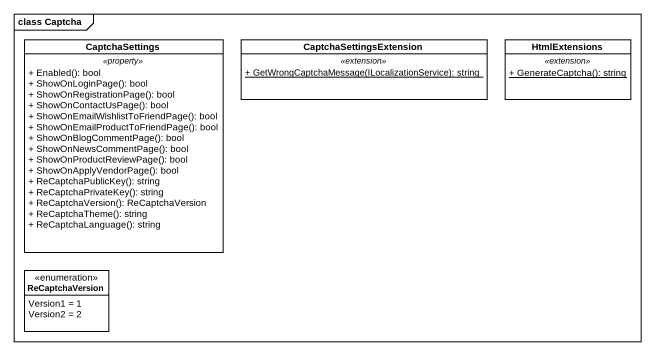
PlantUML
@startuml
mainframe class Captcha
hide circle
hide empty members
skinparam classAttributeIconSize 0
class CaptchaSettings {
  .. <<property>> ..
  + Enabled(): bool
  + ShowOnLoginPage(): bool
  + ShowOnRegistrationPage(): bool
  + ShowOnContactUsPage(): bool
  + ShowOnEmailWishlistToFriendPage(): bool
  + ShowOnEmailProductToFriendPage(): bool
  + ShowOnBlogCommentPage(): bool
  + ShowOnNewsCommentPage(): bool
  + ShowOnProductReviewPage(): bool
  + ShowOnApplyVendorPage(): bool
  + ReCaptchaPublicKey(): string
  + ReCaptchaPrivateKey(): string
  + ReCaptchaVersion(): ReCaptchaVersion
  + ReCaptchaTheme(): string
  + ReCaptchaLanguage(): string
}
class CaptchaSettingsExtension {
  .. <<extension>> ..
  {static} + GetWrongCaptchaMessage(ILocalizationService): string
}
class HtmlExtensions {
  .. <<extension>> ..
  {static} + GenerateCaptcha(): string
}
enum ReCaptchaVersion {
  Version1 = 1
  Version2 = 2
}
@enduml
